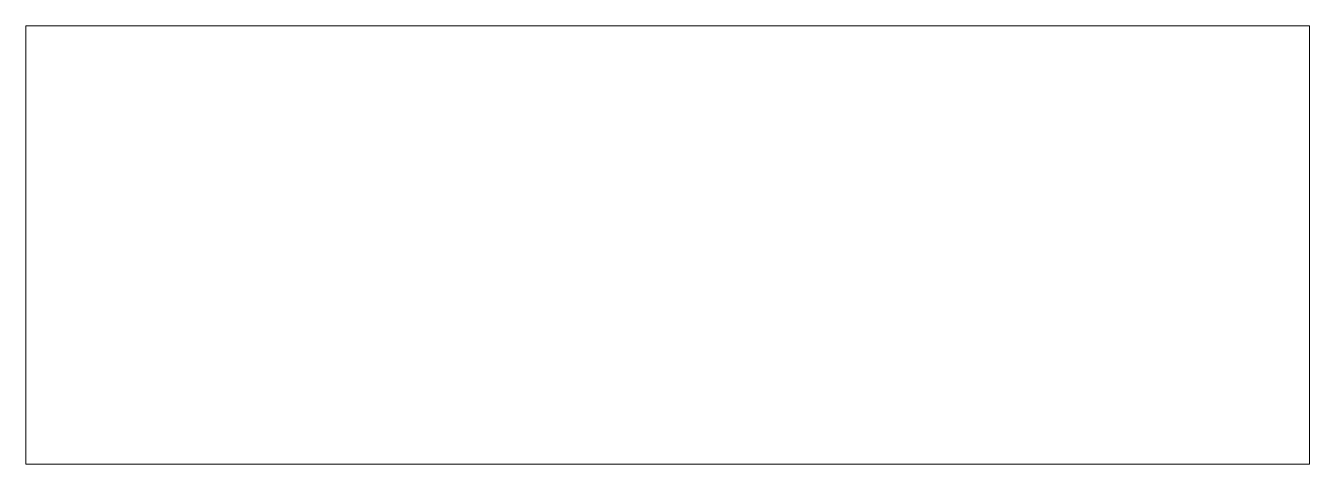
# Model space of a CAD drawing. Header units: millimetres. Extents: x 0 to 2196, y 2400 to 3150.
import ezdxf

# ---------------------------------------------------------------- set-up
doc = ezdxf.new("R2010")
doc.units = ezdxf.units.MM

msp = doc.modelspace()

# ---------------------------------------------------------------- linework, layer by layer
at = {"color": 7, "linetype": 'Continuous', "lineweight": 15}
for p, q in [((0, 2400), (0, 3150)), ((0, 3150), (2196, 3150)), ((2196, 3150), (2196, 2400)), ((2196, 2400), (0, 2400))]:
    msp.add_line(p, q, dxfattribs=at)

doc.saveas('drawing.dxf')
